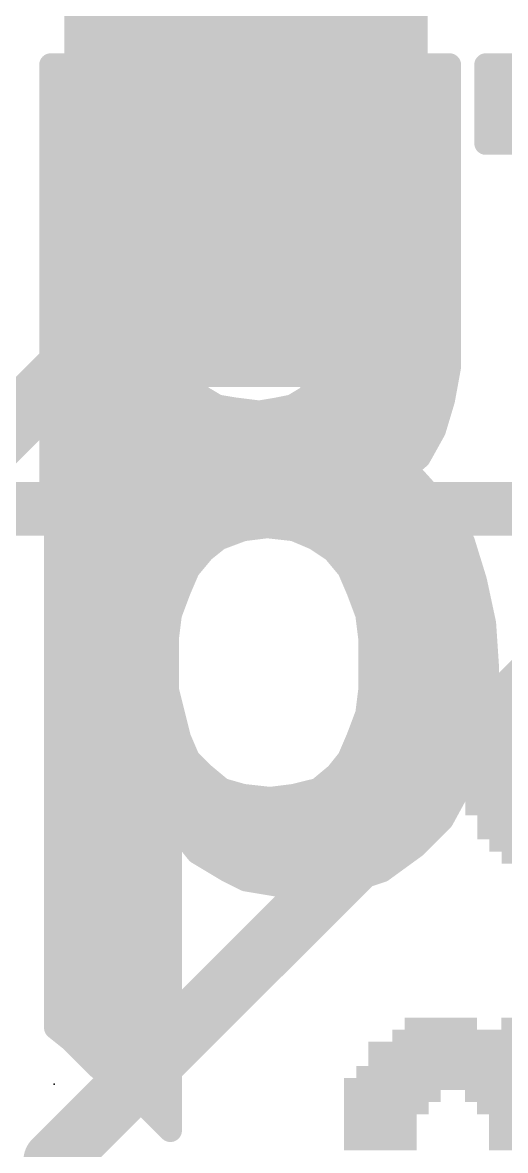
# Model space of a CAD drawing. Extents: x -32 to 103, y -61 to 35.
# Drawn here: x 24.026 to 25.624, y 9.94 to 13.676 of the extents above; entities that cross this region are included whole.
import ezdxf

# ---------------------------------------------------------------- set-up
doc = ezdxf.new("R2010")
doc.units = 0
for name, color, linetype in [('1', 12, 'CONTINUOUS'), ('16', 132, 'CONTINUOUS'), ('21', 41, 'CONTINUOUS'), ('22', 40, 'CONTINUOUS'), ('23', 53, 'CONTINUOUS'), ('29', 253, 'CONTINUOUS'), ('31', 253, 'CONTINUOUS'), ('51', 53, 'CONTINUOUS')]:
    doc.layers.add(name, color=color, linetype=linetype)

# ---------------------------------------------------------------- blocks, each defined once
blk = doc.blocks.new('RECT')
blk.add_solid([(-0.5, -0.5), (0.5, -0.5), (-0.5, 0.5), (0.5, 0.5)])

msp = doc.modelspace()

# ---------------------------------------------------------------- linework, layer by layer
at = {"layer": '1', "const_width": 0.2032}
for points in [[(24.765, 13.12), (23.837, 12.192)], [(26.035, 11.811), (24.13, 9.906)], [(24.13, 9.906), (24.13, 7.62)]]:
    msp.add_lwpolyline(points, dxfattribs=at)
at = {"layer": '1', "const_width": 0.1016}
for points in [[(24.8009, 13.0841, 1), (24.7291, 13.1559)], [(24.1808, 9.906, 1), (24.0792, 9.906)], [(24.0941, 9.9419, 1), (24.1659, 9.8701)]]:
    msp.add_lwpolyline(points, format="xyb", dxfattribs=at)
at = {"layer": '16', "const_width": 0.1778}
msp.add_lwpolyline([(29.21, 12.065), (17.1174, 12.065)], dxfattribs=at)
at = {"layer": '21', "const_width": 0.0762}
for points in [[(24.735, 12.276), (24.855, 12.296)], [(24.855, 12.296), (24.925, 12.296)], [(24.925, 12.296), (25.075, 12.286)], [(24.405, 12.246), (24.505, 12.266)], [(24.505, 12.266), (24.505, 12.086)], [(24.635, 12.216), (24.735, 12.276)], [(24.722, 12.2682), (25.1248, 12.2682)], [(25.075, 12.286), (25.215, 12.236)], [(24.175, 12.206), (24.225, 12.216)], [(24.225, 12.216), (24.275, 12.216)], [(24.275, 12.216), (24.315, 12.226)], [(24.315, 12.226), (24.365, 12.236)], [(24.365, 12.236), (24.405, 12.246)], [(24.585, 12.176), (24.635, 12.216)], [(25.215, 12.236), (25.325, 12.166)], [(24.135, 12.196), (24.175, 12.206)], [(24.135, 10.346), (24.135, 12.196)], [(24.135, 12.192), (24.505, 12.192)], [(24.605, 12.192), (25.2841, 12.192)], [(24.545, 12.136), (24.585, 12.176)], [(25.325, 12.166), (25.415, 12.066)], [(24.135, 12.1158), (24.505, 12.1158)], [(24.505, 12.086), (24.545, 12.136)], [(24.5288, 12.1158), (25.3702, 12.1158)], [(24.135, 12.0396), (25.4318, 12.0396)], [(25.415, 12.066), (25.485, 11.956)], [(24.755, 11.996), (24.675, 11.966)], [(24.835, 12.006), (24.755, 11.996)], [(24.925, 11.996), (24.835, 12.006)], [(24.995, 11.966), (24.925, 11.996)], [(24.135, 11.9634), (24.6718, 11.9634)], [(24.675, 11.966), (24.625, 11.926)], [(25.055, 11.926), (24.995, 11.966)], [(24.9989, 11.9634), (25.4803, 11.9634)], [(25.485, 11.956), (25.525, 11.826)], [(24.625, 11.926), (24.575, 11.866)], [(25.105, 11.866), (25.055, 11.926)], [(24.135, 11.8872), (24.5927, 11.8872)], [(25.0873, 11.8872), (25.5062, 11.8872)], [(24.575, 11.866), (24.545, 11.796)], [(25.135, 11.796), (25.105, 11.866)], [(24.135, 11.811), (24.5514, 11.811)], [(25.1286, 11.811), (25.5282, 11.811)], [(25.525, 11.826), (25.555, 11.686)], [(24.545, 11.796), (24.515, 11.716)], [(25.165, 11.716), (25.135, 11.796)], [(24.135, 11.7348), (24.5221, 11.7348)], [(25.1579, 11.7348), (25.5445, 11.7348)], [(24.515, 11.716), (24.505, 11.636)], [(25.175, 11.636), (25.165, 11.716)], [(24.135, 11.6586), (24.5078, 11.6586)], [(25.1722, 11.6586), (25.5568, 11.6586)], [(25.555, 11.686), (25.565, 11.536)], [(24.505, 11.636), (24.505, 11.466)], [(25.175, 11.546), (25.175, 11.636)], [(24.135, 11.5824), (24.505, 11.5824)], [(25.175, 11.5824), (25.5619, 11.5824)], [(25.175, 11.466), (25.175, 11.546)], [(25.175, 11.546), (25.565, 11.536)], [(25.565, 11.536), (25.175, 11.546)], [(24.135, 11.5062), (24.505, 11.5062)], [(25.175, 11.5062), (25.5629, 11.5062)], [(25.565, 11.536), (25.555, 11.396)], [(24.505, 11.466), (24.545, 11.306)], [(25.165, 11.386), (25.175, 11.466)], [(24.135, 11.43), (24.514, 11.43)], [(25.1705, 11.43), (25.5574, 11.43)], [(25.555, 11.396), (25.525, 11.266)], [(25.135, 11.306), (25.165, 11.386)], [(24.135, 11.3538), (24.5331, 11.3538)], [(25.1529, 11.3538), (25.5453, 11.3538)], [(24.545, 11.306), (24.575, 11.236)], [(25.105, 11.236), (25.135, 11.306)], [(25.475, 11.146), (25.135, 11.306)], [(25.135, 11.306), (25.475, 11.146)], [(24.135, 11.2776), (24.5572, 11.2776)], [(25.1228, 11.2776), (25.1954, 11.2776)], [(25.1954, 11.2776), (25.5277, 11.2776)], [(25.525, 11.266), (25.475, 11.146)], [(24.575, 11.236), (24.625, 11.186)], [(25.065, 11.186), (25.105, 11.236)], [(24.135, 11.2014), (24.6096, 11.2014)], [(24.625, 11.186), (24.685, 11.136)], [(25.005, 11.136), (25.065, 11.186)], [(25.0773, 11.2014), (25.3573, 11.2014)], [(25.3573, 11.2014), (25.4981, 11.2014)], [(24.685, 11.136), (24.755, 11.116)], [(24.925, 11.116), (25.005, 11.136)], [(25.475, 11.146), (25.415, 11.036)], [(24.135, 11.1252), (24.7228, 11.1252)], [(24.755, 11.116), (24.845, 11.106)], [(24.845, 11.106), (24.925, 11.116)], [(24.9618, 11.1252), (25.4637, 11.1252)], [(24.135, 11.049), (25.4221, 11.049)], [(24.525, 11.026), (24.515, 11.026)], [(24.515, 11.026), (24.515, 10.006)], [(24.605, 10.926), (24.525, 11.026)], [(25.415, 11.036), (25.325, 10.946)], [(24.135, 10.9728), (24.515, 10.9728)], [(24.5676, 10.9728), (25.3518, 10.9728)], [(25.325, 10.946), (25.215, 10.866)], [(24.705, 10.866), (24.605, 10.926)], [(24.135, 10.8966), (24.515, 10.8966)], [(24.654, 10.8966), (25.2571, 10.8966)], [(24.765, 10.836), (24.705, 10.866)], [(24.945, 10.806), (24.765, 10.836)], [(25.215, 10.866), (25.095, 10.826)], [(24.135, 10.8204), (24.515, 10.8204)], [(24.8586, 10.8204), (25.053, 10.8204)], [(25.095, 10.826), (24.945, 10.806)], [(24.135, 10.7442), (24.515, 10.7442)], [(24.135, 10.668), (24.515, 10.668)], [(24.135, 10.5918), (24.515, 10.5918)], [(24.135, 10.5156), (24.515, 10.5156)], [(24.135, 10.4394), (24.515, 10.4394)], [(24.135, 10.3632), (24.515, 10.3632)], [(24.185, 10.306), (24.135, 10.346)], [(24.275, 10.216), (24.185, 10.306)], [(24.204, 10.287), (24.515, 10.287)], [(24.425, 10.096), (24.275, 10.216)], [(24.2815, 10.2108), (24.515, 10.2108)], [(24.3768, 10.1346), (24.515, 10.1346)], [(24.515, 10.006), (24.425, 10.096)], [(24.4626, 10.0584), (24.515, 10.0584)]]:
    msp.add_lwpolyline(points, dxfattribs=at)
at = {"layer": '21', "const_width": 0.0381}
for points in [[(24.855, 12.3151, 1), (24.855, 12.277)], [(24.8581, 12.2772, 1), (24.8519, 12.3148)], [(24.9263, 12.315, 1), (24.9237, 12.277)], [(24.925, 12.277, 1), (24.925, 12.3151)], [(24.5241, 12.266, 1), (24.486, 12.266)], [(24.5087, 12.2473, 1), (24.5013, 12.2847)], [(24.722, 12.2873, 1), (24.722, 12.2492)], [(24.7319, 12.2948, 1), (24.7381, 12.2572)], [(24.7448, 12.2597, 1), (24.7252, 12.2923)], [(25.0814, 12.3039, 1), (25.0686, 12.2681)], [(25.0737, 12.267, 1), (25.0763, 12.305)], [(25.1248, 12.2492, 1), (25.1248, 12.2873)], [(24.225, 12.2351, 1), (24.225, 12.197)], [(24.2287, 12.1973, 1), (24.2213, 12.2347)], [(24.275, 12.197, 1), (24.275, 12.2351)], [(24.3113, 12.2447, 1), (24.3187, 12.2073)], [(24.3196, 12.2075, 1), (24.3104, 12.2445)], [(24.3604, 12.2545, 1), (24.3696, 12.2175)], [(24.3687, 12.2173, 1), (24.3613, 12.2547)], [(24.4013, 12.2647, 1), (24.4087, 12.2273)], [(24.4096, 12.2275, 1), (24.4004, 12.2645)], [(24.6469, 12.2011, 1), (24.6231, 12.2309)], [(25.2252, 12.2521, 1), (25.2048, 12.2199)], [(25.2086, 12.2181, 1), (25.2214, 12.2539)], [(24.1541, 12.196, 1), (24.116, 12.196)], [(24.1304, 12.2145, 1), (24.1396, 12.1775)], [(24.135, 12.2111, 1), (24.135, 12.173)], [(24.1713, 12.2247, 1), (24.1787, 12.1873)], [(24.1796, 12.1875, 1), (24.1704, 12.2245)], [(24.2704, 12.2345, 1), (24.2796, 12.1975)], [(24.505, 12.173, 1), (24.505, 12.2111)], [(24.605, 12.2111, 1), (24.605, 12.173)], [(24.6252, 12.2323, 1), (24.6448, 12.1997)], [(25.2841, 12.173, 1), (25.2841, 12.2111)], [(24.5731, 12.1909, 1), (24.5969, 12.1611)], [(24.5985, 12.1625, 1), (24.5715, 12.1895)], [(25.3392, 12.1787, 1), (25.3108, 12.1533)], [(25.3148, 12.1499, 1), (25.3352, 12.1821)], [(24.135, 12.1349, 1), (24.135, 12.0968)], [(24.505, 12.0968, 1), (24.505, 12.1349)], [(24.5288, 12.1349, 1), (24.5288, 12.0968)], [(24.5315, 12.1495, 1), (24.5585, 12.1225)], [(24.5599, 12.1241, 1), (24.5301, 12.1479)], [(25.3702, 12.0968, 1), (25.3702, 12.1349)], [(24.4901, 12.0979, 1), (24.5199, 12.0741)], [(24.486, 12.086, 1), (24.5241, 12.086)], [(24.135, 12.0587, 1), (24.135, 12.0206)], [(25.4311, 12.0762, 1), (25.3989, 12.0558)], [(25.4008, 12.0533, 1), (25.4292, 12.0787)], [(25.4318, 12.0206, 1), (25.4318, 12.0587)], [(24.7526, 12.0149, 1), (24.7574, 11.9771)], [(24.7617, 11.9782, 1), (24.7483, 12.0138)], [(24.8371, 12.0249, 1), (24.8329, 11.9871)], [(24.8374, 11.9871, 1), (24.8326, 12.0249)], [(24.9325, 12.0135, 1), (24.9175, 11.9785)], [(24.9229, 11.9771, 1), (24.9271, 12.0149)], [(24.135, 11.9825, 1), (24.135, 11.9444)], [(24.6683, 11.9838, 1), (24.6817, 11.9482)], [(24.6869, 11.9511, 1), (24.6631, 11.9809)], [(24.6718, 11.9444, 1), (24.6718, 11.9825)], [(25.0056, 11.9819, 1), (24.9844, 11.9501)], [(24.9989, 11.9825, 1), (24.9989, 11.9444)], [(24.9875, 11.9485, 1), (25.0025, 11.9835)], [(25.5032, 11.9616, 1), (25.4668, 11.9504)], [(25.4803, 11.9444, 1), (25.4803, 11.9825)], [(24.6131, 11.9409, 1), (24.6369, 11.9111)], [(24.6396, 11.9138, 1), (24.6104, 11.9382)], [(25.0696, 11.9382, 1), (25.0404, 11.9138)], [(25.0444, 11.9101, 1), (25.0656, 11.9419)], [(25.4689, 11.9458, 1), (25.5011, 11.9662)], [(24.135, 11.9063, 1), (24.135, 11.8681)], [(24.5927, 11.8681, 1), (24.5927, 11.9063)], [(25.0873, 11.9063, 1), (25.0873, 11.8681)], [(25.5062, 11.8681, 1), (25.5062, 11.9063)], [(24.5604, 11.8782, 1), (24.5896, 11.8538)], [(24.5925, 11.8585, 1), (24.5575, 11.8735)], [(25.1225, 11.8735, 1), (25.0875, 11.8585)], [(25.0904, 11.8538, 1), (25.1196, 11.8782)], [(24.135, 11.83, 1), (24.135, 11.7919)], [(24.5514, 11.7919, 1), (24.5514, 11.83)], [(25.1286, 11.83, 1), (25.1286, 11.7919)], [(25.5436, 11.83, 1), (25.5064, 11.822)], [(25.5068, 11.8204, 1), (25.5432, 11.8316)], [(25.5282, 11.7919, 1), (25.5282, 11.83)], [(24.5275, 11.8035, 1), (24.5625, 11.7885)], [(24.5628, 11.7893, 1), (24.5272, 11.8027)], [(25.1528, 11.8027, 1), (25.1172, 11.7893)], [(25.1175, 11.7885, 1), (25.1525, 11.8035)], [(24.135, 11.7538, 1), (24.135, 11.7157)], [(24.5221, 11.7157, 1), (24.5221, 11.7538)], [(25.1579, 11.7538, 1), (25.1579, 11.7157)], [(25.5445, 11.7157, 1), (25.5445, 11.7538)], [(24.4972, 11.7227, 1), (24.5328, 11.7093)], [(24.5339, 11.7136, 1), (24.4961, 11.7184)], [(25.1839, 11.7184, 1), (25.1461, 11.7136)], [(25.1472, 11.7093, 1), (25.1828, 11.7227)], [(24.135, 11.6776, 1), (24.135, 11.6395)], [(24.5078, 11.6395, 1), (24.5078, 11.6776)], [(25.1722, 11.6776, 1), (25.1722, 11.6395)], [(25.574, 11.6873, 1), (25.536, 11.6847)], [(25.5364, 11.682, 1), (25.5736, 11.69)], [(25.5568, 11.6395, 1), (25.5568, 11.6776)], [(24.4861, 11.6384, 1), (24.5239, 11.6336)], [(24.5241, 11.636, 1), (24.486, 11.636)], [(25.1941, 11.636, 1), (25.156, 11.636)], [(25.1561, 11.6336, 1), (25.1939, 11.6384)], [(24.135, 11.6014, 1), (24.135, 11.5633)], [(24.505, 11.5633, 1), (24.505, 11.6014)], [(25.175, 11.6014, 1), (25.175, 11.5633)], [(25.5619, 11.5633, 1), (25.5619, 11.6014)], [(25.1941, 11.546, 1), (25.156, 11.546)], [(25.1755, 11.565, 1), (25.1745, 11.527)], [(25.1755, 11.565, 1), (25.1745, 11.527)], [(24.135, 11.5252, 1), (24.135, 11.4871)], [(24.505, 11.4871, 1), (24.505, 11.5252)], [(25.156, 11.546, 1), (25.1941, 11.546)], [(25.175, 11.5252, 1), (25.175, 11.4871)], [(25.584, 11.5346, 1), (25.546, 11.5374)], [(25.546, 11.5347, 1), (25.584, 11.5373)], [(25.5629, 11.4871, 1), (25.5629, 11.5252)], [(25.5645, 11.517, 1), (25.5655, 11.555)], [(25.5645, 11.517, 1), (25.5655, 11.555)], [(24.5235, 11.4706, 1), (24.4865, 11.4614)], [(24.486, 11.466, 1), (24.5241, 11.466)], [(25.156, 11.466, 1), (25.1941, 11.466)], [(25.1939, 11.4636, 1), (25.1561, 11.4684)], [(24.135, 11.449, 1), (24.135, 11.4109)], [(24.514, 11.4109, 1), (24.514, 11.449)], [(25.1705, 11.449, 1), (25.1705, 11.4109)], [(25.5736, 11.3917, 1), (25.5364, 11.4003)], [(25.5574, 11.4109, 1), (25.5574, 11.449)], [(25.1461, 11.3884, 1), (25.1839, 11.3836)], [(25.1828, 11.3793, 1), (25.1472, 11.3927)], [(25.536, 11.3974, 1), (25.574, 11.3946)], [(24.135, 11.3728, 1), (24.135, 11.3347)], [(24.5331, 11.3347, 1), (24.5331, 11.3728)], [(25.1529, 11.3728, 1), (25.1529, 11.3347)], [(25.5453, 11.3347, 1), (25.5453, 11.3728)], [(24.5625, 11.3135, 1), (24.5275, 11.2985)], [(24.5265, 11.3014, 1), (24.5635, 11.3106)], [(25.1431, 11.3232, 1), (25.1269, 11.2888)], [(25.1431, 11.3232, 1), (25.1269, 11.2888)], [(25.1172, 11.3127, 1), (25.1528, 11.2993)], [(25.1525, 11.2985, 1), (25.1175, 11.3135)], [(24.135, 11.2967, 1), (24.135, 11.2586)], [(24.5572, 11.2586, 1), (24.5572, 11.2967)], [(25.1228, 11.2967, 1), (25.1228, 11.2586)], [(25.1954, 11.2967, 1), (25.1954, 11.2586)], [(25.1954, 11.2586, 1), (25.1954, 11.2967)], [(25.5064, 11.2703, 1), (25.5436, 11.2617)], [(25.5426, 11.2587, 1), (25.5074, 11.2733)], [(25.5277, 11.2586, 1), (25.5277, 11.2967)], [(24.5885, 11.2495, 1), (24.5615, 11.2225)], [(24.5575, 11.2285, 1), (24.5925, 11.2435)], [(25.0875, 11.2435, 1), (25.1225, 11.2285)], [(25.1199, 11.2241, 1), (25.0901, 11.2479)], [(24.135, 11.2205, 1), (24.135, 11.1824)], [(24.6372, 11.2006, 1), (24.6128, 11.1714)], [(24.6096, 11.1824, 1), (24.6096, 11.2205)], [(24.6115, 11.1725, 1), (24.6385, 11.1995)], [(25.0501, 11.1979, 1), (25.0799, 11.1741)], [(25.0772, 11.1714, 1), (25.0528, 11.2006)], [(25.0773, 11.2205, 1), (25.0773, 11.1824)], [(25.3573, 11.2205, 1), (25.3573, 11.1824)], [(25.3573, 11.1824, 1), (25.3573, 11.2205)], [(25.4981, 11.1824, 1), (25.4981, 11.2205)], [(24.6902, 11.1543, 1), (24.6798, 11.1177)], [(25.0096, 11.1175, 1), (25.0004, 11.1545)], [(25.4574, 11.1533, 1), (25.4926, 11.1387)], [(25.4917, 11.1369, 1), (25.4583, 11.1551)], [(25.4669, 11.1288, 1), (25.4831, 11.1632)], [(25.4669, 11.1288, 1), (25.4831, 11.1632)], [(24.135, 11.1443, 1), (24.135, 11.1062)], [(24.6728, 11.1214, 1), (24.6972, 11.1506)], [(24.7228, 11.1062, 1), (24.7228, 11.1443)], [(24.7571, 11.1349, 1), (24.7529, 11.0971)], [(24.7498, 11.0977, 1), (24.7602, 11.1343)], [(24.8426, 11.1249, 1), (24.8474, 11.0871)], [(24.8429, 11.0871, 1), (24.8471, 11.1249)], [(24.9204, 11.1345, 1), (24.9296, 11.0975)], [(24.9274, 11.0971, 1), (24.9226, 11.1349)], [(24.9618, 11.1443, 1), (24.9618, 11.1062)], [(24.9928, 11.1506, 1), (25.0172, 11.1214)], [(25.4637, 11.1062, 1), (25.4637, 11.1443)], [(24.135, 11.0681, 1), (24.135, 11.03)], [(24.5341, 11.026, 1), (24.496, 11.026)], [(24.515, 11.045, 1), (24.515, 11.0069)], [(24.5399, 11.0379, 1), (24.5101, 11.0141)], [(24.525, 11.0069, 1), (24.525, 11.045)], [(25.3983, 11.0451, 1), (25.4317, 11.0269)], [(25.4285, 11.0225, 1), (25.4015, 11.0495)], [(25.4221, 11.03, 1), (25.4221, 11.0681)], [(24.135, 10.9919, 1), (24.135, 10.9538)], [(24.515, 10.9538, 1), (24.515, 10.9919)], [(24.5676, 10.9919, 1), (24.5676, 10.9538)], [(25.3362, 10.9306, 1), (25.3138, 10.9614)], [(25.3518, 10.9538, 1), (25.3518, 10.9919)], [(24.6148, 10.9423, 1), (24.5952, 10.9097)], [(24.5901, 10.9141, 1), (24.6199, 10.9379)], [(25.3115, 10.9595, 1), (25.3385, 10.9325)], [(24.135, 10.9157, 1), (24.135, 10.8776)], [(24.515, 10.8776, 1), (24.515, 10.9157)], [(24.654, 10.9157, 1), (24.654, 10.8776)], [(25.2571, 10.8776, 1), (25.2571, 10.9157)], [(24.7135, 10.883, 1), (24.6965, 10.849)], [(24.6952, 10.8497, 1), (24.7148, 10.8823)], [(24.7681, 10.8548, 1), (24.7619, 10.8172)], [(24.7565, 10.819, 1), (24.7735, 10.853)], [(25.2038, 10.8814, 1), (25.2262, 10.8506)], [(25.221, 10.8479, 1), (25.209, 10.8841)], [(24.135, 10.8395, 1), (24.135, 10.8014)], [(24.515, 10.8014, 1), (24.515, 10.8395)], [(24.8586, 10.8395, 1), (24.8586, 10.8014)], [(24.9425, 10.8249, 1), (24.9475, 10.7871)], [(24.9419, 10.7872, 1), (24.9481, 10.8248)], [(25.053, 10.8014, 1), (25.053, 10.8395)], [(25.089, 10.8441, 1), (25.101, 10.8079)], [(25.0975, 10.8071, 1), (25.0925, 10.8449)], [(24.135, 10.7633, 1), (24.135, 10.7252)], [(24.515, 10.7252, 1), (24.515, 10.7633)], [(24.135, 10.6871, 1), (24.135, 10.649)], [(24.515, 10.649, 1), (24.515, 10.6871)], [(24.135, 10.6109, 1), (24.135, 10.5728)], [(24.515, 10.5728, 1), (24.515, 10.6109)], [(24.135, 10.5347, 1), (24.135, 10.4966)], [(24.515, 10.4966, 1), (24.515, 10.5347)], [(24.135, 10.4585, 1), (24.135, 10.4204)], [(24.515, 10.4204, 1), (24.515, 10.4585)], [(24.135, 10.3823, 1), (24.135, 10.3442)], [(24.515, 10.3442, 1), (24.515, 10.3823)], [(24.1469, 10.3609, 1), (24.1231, 10.3311)], [(24.116, 10.346, 1), (24.1541, 10.346)], [(24.1985, 10.3195, 1), (24.1715, 10.2925)], [(24.1731, 10.2911, 1), (24.1969, 10.3209)], [(24.204, 10.3061, 1), (24.204, 10.268)], [(24.515, 10.268, 1), (24.515, 10.3061)], [(24.2869, 10.2309, 1), (24.2631, 10.2011)], [(24.2615, 10.2025, 1), (24.2885, 10.2295)], [(24.2815, 10.2299, 1), (24.2815, 10.1918)], [(24.515, 10.1918, 1), (24.515, 10.2299)], [(24.3768, 10.1537, 1), (24.3768, 10.1156)], [(24.515, 10.1156, 1), (24.515, 10.1537)], [(24.4385, 10.1095, 1), (24.4115, 10.0825)], [(24.4131, 10.0811, 1), (24.4369, 10.1109)], [(24.4626, 10.0775, 1), (24.4626, 10.0394)], [(24.515, 10.0394, 1), (24.515, 10.0775)], [(24.496, 10.006, 1), (24.5341, 10.006)], [(24.5015, 9.9925, 1), (24.5285, 10.0195)]]:
    msp.add_lwpolyline(points, format="xyb", dxfattribs=at)
at = {"layer": '22', "const_width": 0.0762}
for points in [[(24.509, 13.536), (24.119, 13.536)], [(24.119, 13.536), (24.119, 12.116)], [(24.509, 12.686), (24.509, 13.536)], [(25.439, 13.536), (25.059, 13.536)], [(25.059, 13.536), (25.059, 12.736)], [(25.439, 12.536), (25.439, 13.536)], [(25.829, 13.536), (25.559, 13.536)], [(25.559, 13.536), (25.559, 13.276)], [(24.119, 13.4874), (24.509, 13.4874)], [(25.059, 13.4874), (25.439, 13.4874)], [(25.559, 13.4874), (26.3705, 13.4874)], [(24.119, 13.4112), (24.509, 13.4112)], [(25.059, 13.4112), (25.439, 13.4112)], [(25.559, 13.4112), (26.4538, 13.4112)], [(24.119, 13.335), (24.509, 13.335)], [(25.059, 13.335), (25.439, 13.335)], [(25.559, 13.335), (26.53, 13.335)], [(25.559, 13.276), (25.829, 13.276)], [(24.119, 13.2588), (24.509, 13.2588)], [(25.059, 13.2588), (25.439, 13.2588)], [(24.119, 13.1826), (24.509, 13.1826)], [(25.059, 13.1826), (25.439, 13.1826)], [(24.119, 13.1064), (24.509, 13.1064)], [(25.059, 13.1064), (25.439, 13.1064)], [(24.119, 13.0302), (24.509, 13.0302)], [(25.059, 13.0302), (25.439, 13.0302)], [(24.119, 12.954), (24.509, 12.954)], [(25.059, 12.954), (25.439, 12.954)], [(24.119, 12.8778), (24.509, 12.8778)], [(25.059, 12.8778), (25.439, 12.8778)], [(24.119, 12.8016), (24.509, 12.8016)], [(25.059, 12.8016), (25.439, 12.8016)], [(24.119, 12.7254), (24.509, 12.7254)], [(25.059, 12.736), (25.039, 12.576)], [(25.0577, 12.7254), (25.439, 12.7254)], [(24.519, 12.606), (24.509, 12.686)], [(24.119, 12.6492), (24.5136, 12.6492)], [(25.0481, 12.6492), (25.439, 12.6492)], [(24.549, 12.536), (24.519, 12.606)], [(24.119, 12.573), (24.5331, 12.573)], [(25.039, 12.576), (25.029, 12.516)], [(25.0385, 12.573), (25.439, 12.573)], [(24.579, 12.476), (24.549, 12.536)], [(25.029, 12.516), (24.969, 12.436)], [(25.419, 12.426), (25.439, 12.536)], [(24.119, 12.4968), (24.5686, 12.4968)], [(25.0146, 12.4968), (25.4319, 12.4968)], [(24.619, 12.436), (24.579, 12.476)], [(24.119, 12.4206), (24.6447, 12.4206)], [(24.669, 12.406), (24.619, 12.436)], [(24.729, 12.396), (24.669, 12.406)], [(24.919, 12.406), (24.869, 12.396)], [(24.969, 12.436), (24.919, 12.406)], [(24.9433, 12.4206), (25.4174, 12.4206)], [(25.389, 12.326), (25.419, 12.426)], [(24.809, 12.386), (24.729, 12.396)], [(24.869, 12.396), (24.809, 12.386)], [(24.119, 12.3444), (25.3945, 12.3444)], [(24.489, 12.116), (24.489, 12.316)], [(24.489, 12.316), (24.499, 12.316)], [(24.499, 12.316), (24.539, 12.256)], [(25.339, 12.236), (25.389, 12.326)], [(24.119, 12.2682), (24.489, 12.2682)], [(24.5309, 12.2682), (25.3569, 12.2682)], [(24.539, 12.256), (24.579, 12.206)], [(25.269, 12.176), (25.339, 12.236)], [(24.119, 12.192), (24.489, 12.192)], [(24.579, 12.206), (24.629, 12.166)], [(24.5965, 12.192), (25.2877, 12.192)], [(24.629, 12.166), (24.689, 12.136)], [(25.179, 12.126), (25.269, 12.176)], [(24.119, 12.116), (24.489, 12.116)], [(24.689, 12.136), (24.739, 12.116)], [(24.739, 12.116), (24.799, 12.096)], [(24.7396, 12.1158), (25.151, 12.1158)], [(25.069, 12.086), (25.179, 12.126)], [(24.799, 12.096), (24.869, 12.086)], [(24.869, 12.086), (24.929, 12.076)], [(24.929, 12.076), (25.069, 12.086)]]:
    msp.add_lwpolyline(points, dxfattribs=at)
at = {"layer": '22', "const_width": 0.0381}
for points in [[(24.119, 13.5551, 1), (24.119, 13.517)], [(24.138, 13.536, 1), (24.0999, 13.536)], [(24.5281, 13.536, 1), (24.49, 13.536)], [(24.509, 13.517, 1), (24.509, 13.5551)], [(25.059, 13.5551, 1), (25.059, 13.517)], [(25.0781, 13.536, 1), (25.04, 13.536)], [(25.4581, 13.536, 1), (25.42, 13.536)], [(25.439, 13.517, 1), (25.439, 13.5551)], [(25.559, 13.5551, 1), (25.559, 13.517)], [(25.5781, 13.536, 1), (25.54, 13.536)], [(24.119, 13.5065, 1), (24.119, 13.4684)], [(24.509, 13.4684, 1), (24.509, 13.5065)], [(25.059, 13.5065, 1), (25.059, 13.4684)], [(25.439, 13.4684, 1), (25.439, 13.5065)], [(25.559, 13.5065, 1), (25.559, 13.4684)], [(24.119, 13.4303, 1), (24.119, 13.3922)], [(24.509, 13.3922, 1), (24.509, 13.4303)], [(25.059, 13.4303, 1), (25.059, 13.3922)], [(25.439, 13.3922, 1), (25.439, 13.4303)], [(25.559, 13.4303, 1), (25.559, 13.3922)], [(24.119, 13.3541, 1), (24.119, 13.316)], [(24.509, 13.316, 1), (24.509, 13.3541)], [(25.059, 13.3541, 1), (25.059, 13.316)], [(25.439, 13.316, 1), (25.439, 13.3541)], [(25.559, 13.3541, 1), (25.559, 13.316)], [(25.559, 13.295, 1), (25.559, 13.2569)], [(24.119, 13.2779, 1), (24.119, 13.2398)], [(24.509, 13.2398, 1), (24.509, 13.2779)], [(25.059, 13.2779, 1), (25.059, 13.2398)], [(25.439, 13.2398, 1), (25.439, 13.2779)], [(25.54, 13.276, 1), (25.5781, 13.276)], [(24.119, 13.2017, 1), (24.119, 13.1636)], [(24.509, 13.1636, 1), (24.509, 13.2017)], [(25.059, 13.2017, 1), (25.059, 13.1636)], [(25.439, 13.1636, 1), (25.439, 13.2017)], [(24.119, 13.1255, 1), (24.119, 13.0874)], [(24.509, 13.0874, 1), (24.509, 13.1255)], [(25.059, 13.1255, 1), (25.059, 13.0874)], [(25.439, 13.0874, 1), (25.439, 13.1255)], [(24.119, 13.0493, 1), (24.119, 13.0112)], [(24.509, 13.0112, 1), (24.509, 13.0493)], [(25.059, 13.0493, 1), (25.059, 13.0112)], [(25.439, 13.0112, 1), (25.439, 13.0493)], [(24.119, 12.9731, 1), (24.119, 12.935)], [(24.509, 12.935, 1), (24.509, 12.9731)], [(25.059, 12.9731, 1), (25.059, 12.935)], [(25.439, 12.935, 1), (25.439, 12.9731)], [(24.119, 12.8969, 1), (24.119, 12.8588)], [(24.509, 12.8588, 1), (24.509, 12.8969)], [(25.059, 12.8969, 1), (25.059, 12.8588)], [(25.439, 12.8588, 1), (25.439, 12.8969)], [(24.119, 12.8207, 1), (24.119, 12.7826)], [(24.509, 12.7826, 1), (24.509, 12.8207)], [(25.059, 12.8207, 1), (25.059, 12.7826)], [(25.439, 12.7826, 1), (25.439, 12.8207)], [(24.119, 12.7445, 1), (24.119, 12.7064)], [(24.509, 12.7064, 1), (24.509, 12.7445)], [(25.0577, 12.7445, 1), (25.0577, 12.7064)], [(25.04, 12.736, 1), (25.0781, 12.736)], [(25.0779, 12.7336, 1), (25.0401, 12.7384)], [(25.439, 12.7064, 1), (25.439, 12.7445)], [(24.5279, 12.6884, 1), (24.4901, 12.6836)], [(24.49, 12.686, 1), (24.5281, 12.686)], [(24.119, 12.6683, 1), (24.119, 12.6302)], [(24.5136, 12.6302, 1), (24.5136, 12.6683)], [(25.0481, 12.6683, 1), (25.0481, 12.6302)], [(25.439, 12.6302, 1), (25.439, 12.6683)], [(24.5365, 12.6135, 1), (24.5015, 12.5985)], [(24.119, 12.5921, 1), (24.119, 12.554)], [(24.5001, 12.6036, 1), (24.5379, 12.6084)], [(24.5331, 12.554, 1), (24.5331, 12.5921)], [(25.0385, 12.5921, 1), (25.0385, 12.554)], [(25.0201, 12.5784, 1), (25.0579, 12.5736)], [(25.0578, 12.5729, 1), (25.0202, 12.5791)], [(25.439, 12.554, 1), (25.439, 12.5921)], [(24.566, 12.5445, 1), (24.532, 12.5275)], [(24.5315, 12.5285, 1), (24.5665, 12.5435)], [(25.0442, 12.5046, 1), (25.0138, 12.5274)], [(25.42, 12.536, 1), (25.4581, 12.536)], [(25.4577, 12.5326, 1), (25.4203, 12.5394)], [(24.119, 12.5159, 1), (24.119, 12.4778)], [(24.5686, 12.4778, 1), (24.5686, 12.5159)], [(25.0146, 12.5159, 1), (25.0146, 12.4778)], [(25.0102, 12.5191, 1), (25.0478, 12.5129)], [(25.4319, 12.4778, 1), (25.4319, 12.5159)], [(24.5925, 12.4895, 1), (24.5655, 12.4625)], [(24.562, 12.4675, 1), (24.596, 12.4845)], [(24.119, 12.4397, 1), (24.119, 12.4016)], [(24.6288, 12.4523, 1), (24.6092, 12.4197)], [(24.6055, 12.4225, 1), (24.6325, 12.4495)], [(24.6447, 12.4016, 1), (24.6447, 12.4397)], [(24.6721, 12.4248, 1), (24.6659, 12.3872)], [(24.6592, 12.3897, 1), (24.6788, 12.4223)], [(24.9092, 12.4223, 1), (24.9288, 12.3897)], [(24.9227, 12.3873, 1), (24.9153, 12.4247)], [(24.9433, 12.4397, 1), (24.9433, 12.4016)], [(24.9538, 12.4474, 1), (24.9842, 12.4246)], [(24.9788, 12.4197, 1), (24.9592, 12.4523)], [(25.4003, 12.4294, 1), (25.4377, 12.4226)], [(25.4372, 12.4205, 1), (25.4008, 12.4315)], [(25.4174, 12.4016, 1), (25.4174, 12.4397)], [(24.7314, 12.4149, 1), (24.7266, 12.3771)], [(24.7259, 12.3772, 1), (24.7321, 12.4148)], [(24.8059, 12.4048, 1), (24.8121, 12.3672)], [(24.8066, 12.3671, 1), (24.8114, 12.4049)], [(24.8653, 12.4147, 1), (24.8727, 12.3773)], [(24.8721, 12.3772, 1), (24.8659, 12.4148)], [(24.119, 12.3635, 1), (24.119, 12.3254)], [(25.3945, 12.3254, 1), (25.3945, 12.3635)], [(24.489, 12.3351, 1), (24.489, 12.297)], [(24.5081, 12.316, 1), (24.47, 12.316)], [(24.5149, 12.3266, 1), (24.4831, 12.3054)], [(24.499, 12.297, 1), (24.499, 12.3351)], [(25.3708, 12.3315, 1), (25.4072, 12.3205)], [(25.4057, 12.3167, 1), (25.3723, 12.3353)], [(24.119, 12.2873, 1), (24.119, 12.2492)], [(24.489, 12.2492, 1), (24.489, 12.2873)], [(24.5309, 12.2873, 1), (24.5309, 12.2492)], [(24.5539, 12.2679, 1), (24.5241, 12.2441)], [(25.3569, 12.2492, 1), (25.3569, 12.2873)], [(24.5231, 12.2454, 1), (24.5549, 12.2666)], [(25.3223, 12.2453, 1), (25.3557, 12.2267)], [(25.3514, 12.2215, 1), (25.3266, 12.2505)], [(24.119, 12.2111, 1), (24.119, 12.173)], [(24.489, 12.173, 1), (24.489, 12.2111)], [(24.5909, 12.2209, 1), (24.5671, 12.1911)], [(24.5641, 12.1941, 1), (24.5939, 12.2179)], [(24.5965, 12.2111, 1), (24.5965, 12.173)], [(25.2877, 12.173, 1), (25.2877, 12.2111)], [(24.6375, 12.183, 1), (24.6205, 12.149)], [(24.6171, 12.1511, 1), (24.6409, 12.1809)], [(25.2566, 12.1905, 1), (25.2814, 12.1615)], [(25.2783, 12.1593, 1), (25.2597, 12.1927)], [(24.119, 12.1351, 1), (24.119, 12.097)], [(24.489, 12.097, 1), (24.489, 12.1351)], [(24.6961, 12.1537, 1), (24.6819, 12.1183)], [(24.6805, 12.119, 1), (24.6975, 12.153)], [(24.745, 12.1341, 1), (24.733, 12.0979)], [(24.7396, 12.1349, 1), (24.7396, 12.0968)], [(24.7319, 12.0983, 1), (24.7461, 12.1337)], [(25.151, 12.0968, 1), (25.151, 12.1349)], [(25.1697, 12.1427, 1), (25.1883, 12.1093)], [(25.1855, 12.1081, 1), (25.1725, 12.1439)], [(24.0999, 12.116, 1), (24.138, 12.116)], [(24.47, 12.116, 1), (24.5081, 12.116)], [(24.8017, 12.1149, 1), (24.7963, 12.0771)], [(24.793, 12.0779, 1), (24.805, 12.1141)], [(24.8721, 12.1048, 1), (24.8659, 12.0672)], [(24.8663, 12.0671, 1), (24.8717, 12.1049)], [(24.9276, 12.095, 1), (24.9304, 12.057)], [(24.9259, 12.0572, 1), (24.9321, 12.0948)], [(25.0625, 12.1039, 1), (25.0755, 12.0681)], [(25.0704, 12.067, 1), (25.0676, 12.105)]]:
    msp.add_lwpolyline(points, format="xyb", dxfattribs=at)
at = {"layer": '23'}
msp.add_point((24.13, 10.16), dxfattribs=at)
at = {"layer": '51', "const_width": 0.1016}
for points in [[(24.333, 13.614), (24.333, 14.326)], [(25.184, 13.614), (25.184, 14.326)]]:
    msp.add_lwpolyline(points, dxfattribs=at)
at = {"layer": '51', "const_width": 0.0508}
for points in [[(24.3076, 13.614, 1), (24.3584, 13.614)], [(25.1586, 13.614, 1), (25.2094, 13.614)]]:
    msp.add_lwpolyline(points, format="xyb", dxfattribs=at)

# ---------------------------------------------------------------- block references
at = {"layer": '1', "xscale": 1.1, "rotation": 90}
msp.add_blockref('RECT', (24.765, 13.12), dxfattribs=at)
at = {"layer": '21', "yscale": 0.04}
for p, xscale in [((25.41, 10.36), 0.24), ((25.71, 10.36), 0.2), ((25.53, 10.32), 0.56), ((25.51, 10.28), 0.68), ((25.51, 10.24), 0.68), ((25.49, 10.2), 0.72), ((25.47, 10.16), 0.76), ((25.25, 10.12), 0.32), ((25.67, 10.12), 0.36), ((25.23, 10.08), 0.28), ((25.69, 10.08), 0.32), ((25.21, 10.04), 0.24), ((25.71, 10.04), 0.28), ((25.21, 10), 0.24), ((25.71, 10), 0.28), ((25.21, 9.96), 0.24), ((25.71, 9.96), 0.28)]:
    msp.add_blockref('RECT', p, dxfattribs=dict(at, xscale=xscale))
at = {"layer": '22', "yscale": 0.04, "rotation": 180}
for p, xscale in [((25.411, 11.63), 0.16), ((25.371, 11.59), 0.24), ((25.391, 11.55), 0.28), ((25.391, 11.51), 0.28), ((25.411, 11.47), 0.32), ((25.451, 11.43), 0.32), ((25.471, 11.39), 0.28), ((25.491, 11.35), 0.32), ((25.511, 11.31), 0.28), ((25.691, 11.27), 0.64), ((25.691, 11.23), 0.56), ((25.691, 11.19), 0.56), ((25.691, 11.15), 0.48), ((25.691, 11.11), 0.4), ((25.691, 11.07), 0.4), ((25.691, 11.03), 0.32), ((25.691, 10.99), 0.32), ((25.691, 10.95), 0.24), ((25.691, 10.91), 0.16)]:
    msp.add_blockref('RECT', p, dxfattribs=dict(at, xscale=xscale))
at = {"layer": '29', "xscale": 1.3032, "yscale": 1.2032, "rotation": 90}
msp.add_blockref('RECT', (24.765, 13.12), dxfattribs=at)
at = {"layer": '31', "xscale": 1.1, "rotation": 90}
msp.add_blockref('RECT', (24.765, 13.12), dxfattribs=at)
at = {"layer": '51', "xscale": 0.5001, "yscale": 0.95, "rotation": 90}
msp.add_blockref('RECT', (24.7599, 13.3819), dxfattribs=at)

doc.saveas('drawing.dxf')
